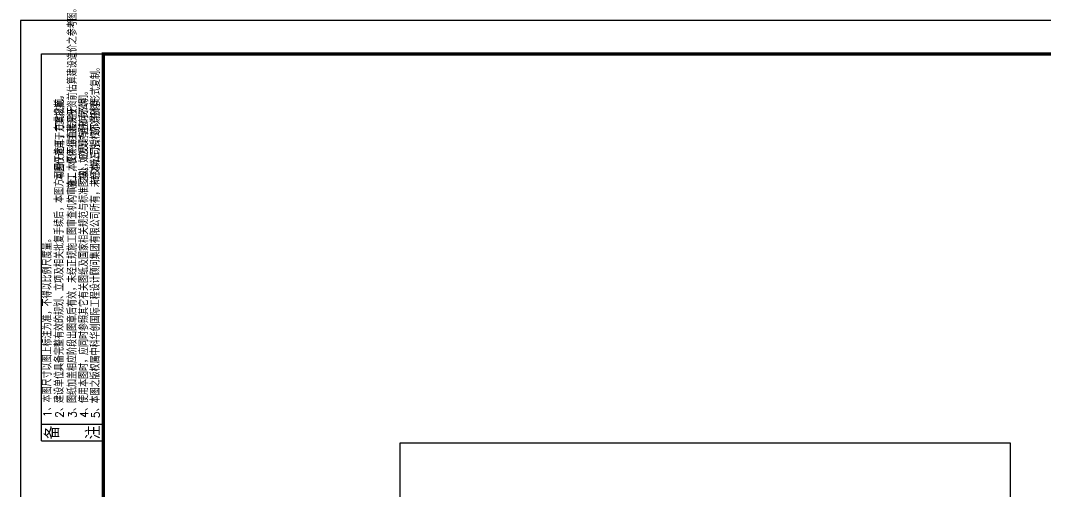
# Model space of a CAD drawing. Extents: x 4283 to 40403, y 1134 to 1764.
# Drawn here: x 26962.5 to 27181, y 1662 to 1762.4 of the extents above; entities that cross this region are included whole.
import ezdxf

# ---------------------------------------------------------------- set-up
doc = ezdxf.new("R2010")
doc.units = 0
for name, color, linetype in [('PUB_TEXT', 7, 'Continuous'), ('PUB_TITLE', 4, 'Continuous'), ('S-MODIFY', 4, 'Continuous'), ('tdz_土方计算图', 7, 'Continuous'), ('华泽绵阳图框', 7, 'Continuous')]:
    doc.layers.add(name, color=color, linetype=linetype)
doc.styles.add('-宋体', font='', dxfattribs={"width": 0.8})
doc.styles.add('_TCH_WINDOW', font='SIMPLEX', dxfattribs={"height": 3.5, "bigfont": 'GBCBIG'})
doc.styles.get('-宋体').set_extended_font_data('SimSun')

# ---------------------------------------------------------------- blocks, each defined once
blk = doc.blocks.new('BEIZHU')
at = {"layer": 'PUB_TEXT', "color": 7, "style": '_TCH_WINDOW'}
for s, p in [('施工，仅供业主建设投资前估算建设造价之参考图。', (-299297, -79000)), ('转交第三方，或以任何形式复制。', (-298802, -78889)), ('之处，应及时通知我公司。', (-299054, -78885)), ('本图仅适用于方案报批。', (-299561, -78824)), ('2、建设单位具备完整有效的规划、立项及相关批复手续后，本图方可用于施工，在此之前，', (-299576, -83890)), ('4、使用本图时，应同时参照其它有关图纸及国家相关规范与标准图集，如发现有任何不明', (-299053, -83890)), ('5、本图之版权属中科华创国际工程设计顾问集团有限公司所有，未经本公司授权不得随意', (-298809, -83898)), ('3、图纸加盖相应阶段出图章后有效，未经正规施工图审查机构审查，本图不得直接用于', (-299301, -83890)), ('1、本图尺寸以图上标注为准，不得以比例尺度量。', (-299834, -83879))]:
    blk.add_text(s, height=170.5, rotation=90, dxfattribs=at).set_placement(p)

msp = doc.modelspace()

# ---------------------------------------------------------------- linework, layer by layer
at = {"layer": 'PUB_TITLE', "color": 7}
for p, q in [((26967.02, 1672.82), (26967.02, 1755.25)), ((26967.02, 1755.25), (26980.21, 1755.25)), ((26967.02, 1676.36), (26980.21, 1676.36)), ((26967.02, 1672.82), (26980.21, 1672.82))]:
    msp.add_line(p, q, dxfattribs=at)
at = {"layer": 'PUB_TITLE'}
msp.add_lwpolyline([(26962.53, 1465.36), (27382.53, 1465.36), (27382.53, 1762.36), (26962.53, 1762.36)], close=True, dxfattribs=at)
at = {"layer": 'S-MODIFY'}
msp.add_lwpolyline([(26962.53, 1465.36), (27382.53, 1465.36), (27382.53, 1762.36), (26962.53, 1762.36)], close=True, dxfattribs=at)
at = {"layer": 'tdz_土方计算图', "linetype": 'Continuous'}
for points in [[(27043.46, 1672.36), (27173.46, 1672.36)], [(27043.46, 1512.36), (27043.46, 1512.36), (27043.46, 1672.36), (27043.46, 1672.36)], [(27173.46, 1672.36), (27173.46, 1512.36)]]:
    msp.add_lwpolyline(points, dxfattribs=at)
at = {"layer": '华泽绵阳图框', "color": 7, "const_width": 0.707}
msp.add_lwpolyline([(26980.21, 1472.43), (27375.46, 1472.43), (27375.46, 1755.25), (26980.21, 1755.25)], close=True, dxfattribs=at)

# ---------------------------------------------------------------- block references
at = {"xscale": 0.009999999999990905, "yscale": 0.009999999999990905, "zscale": 0.009999999999990905}
msp.add_blockref('BEIZHU', (29967.47, 2516.61), dxfattribs=at)

# ---------------------------------------------------------------- texts
at = {"layer": 'PUB_TEXT', "color": 7, "style": '-宋体', "width": 0.8}
for s, p in [('备', (26970.5, 1673.15)), ('注', (26979.26, 1673.15))]:
    msp.add_text(s, height=2.66, rotation=90, dxfattribs=at).set_placement(p)

doc.saveas('drawing.dxf')
